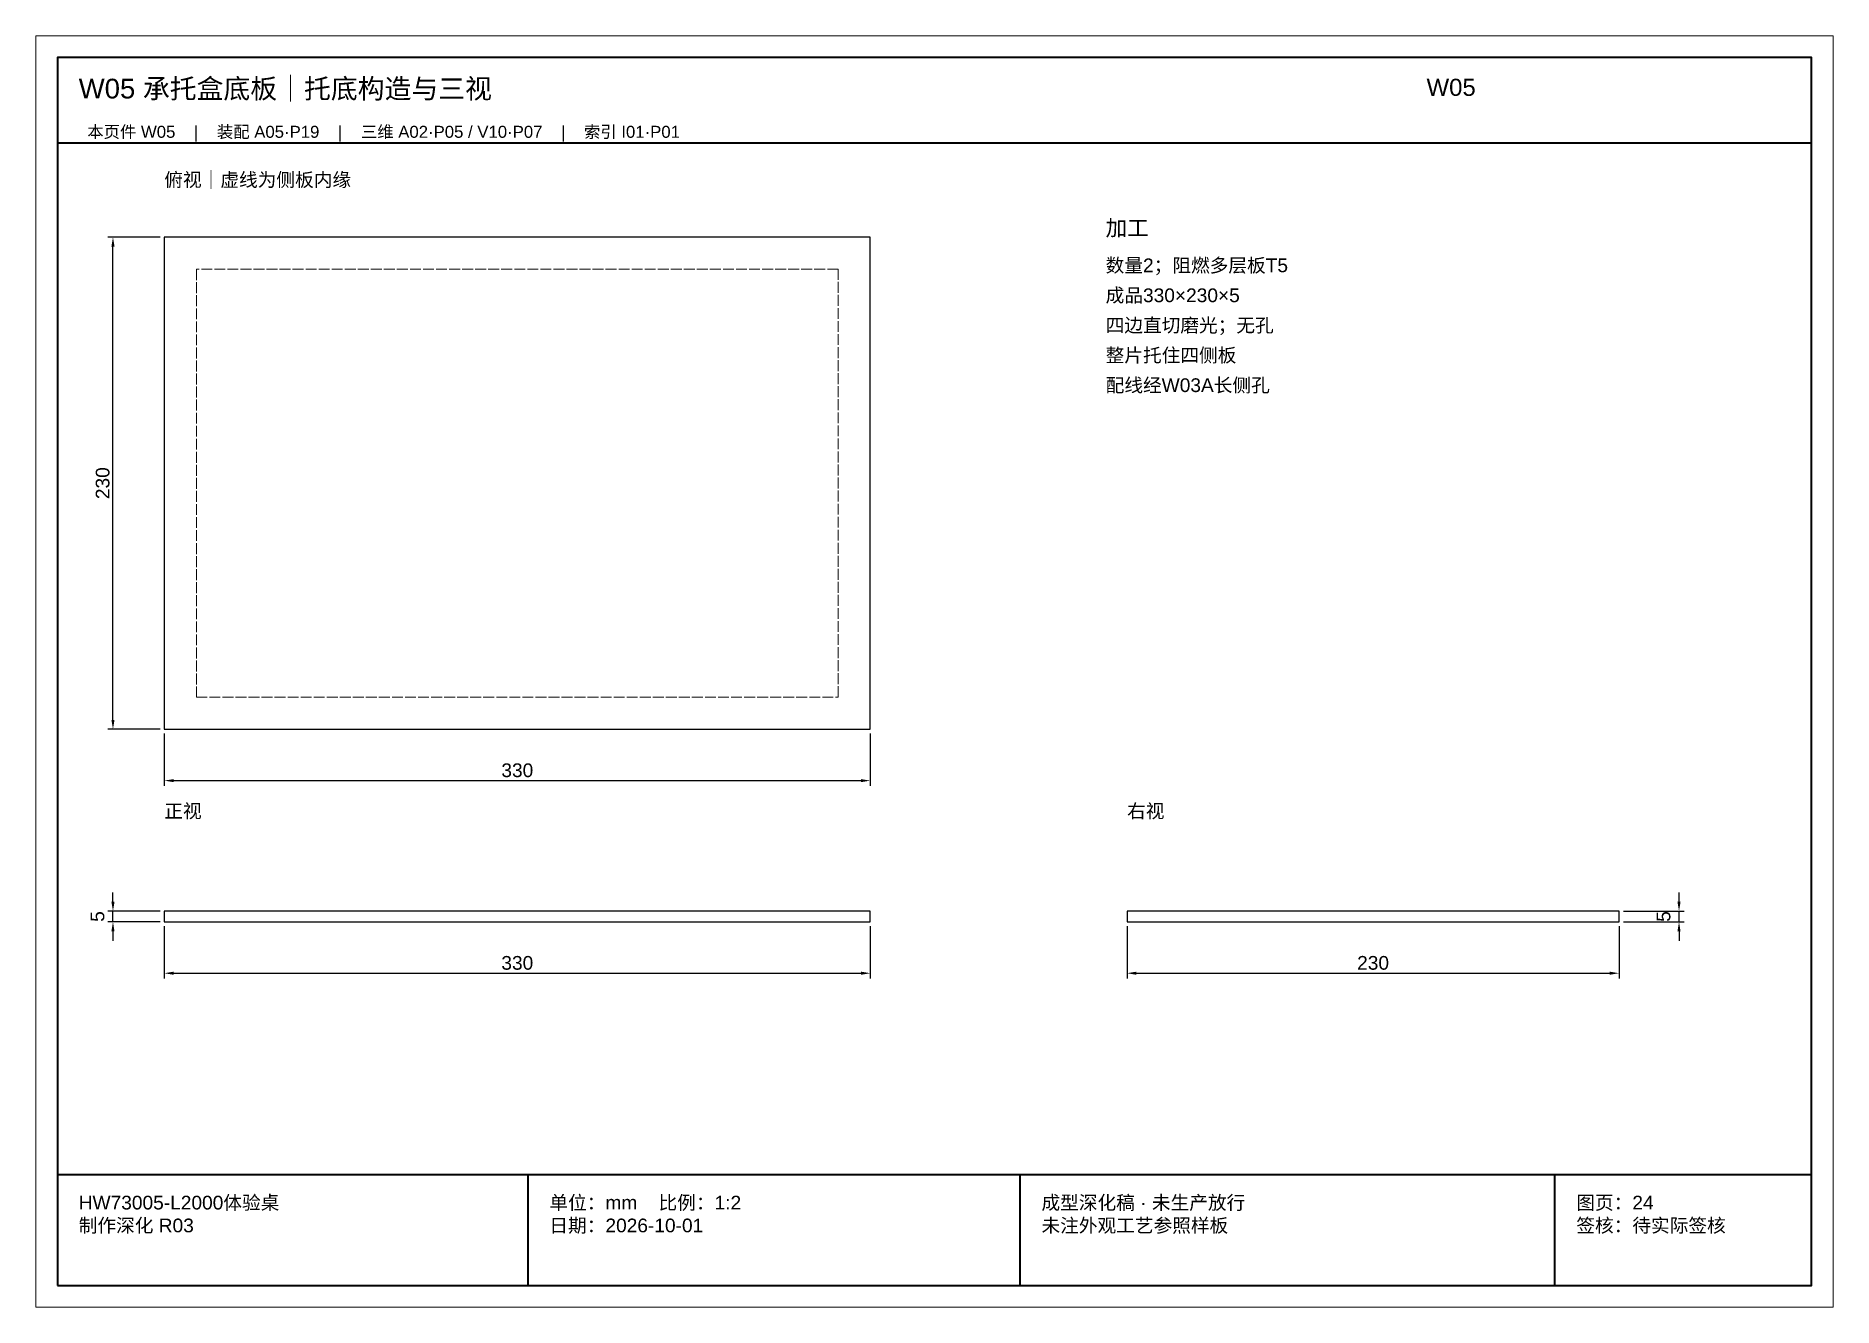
# Paper-space layout 'W05' of a CAD drawing. Header units: millimetres. Extents: x 0 to 420, y 0 to 297.
# The model-space entities are those that its viewports show. They can reach past a viewport. Long polylines and large blocks are cut down to what shows.
import ezdxf

# ---------------------------------------------------------------- set-up
doc = ezdxf.new("R2010")
doc.units = ezdxf.units.MM
doc.linetypes.add('DASHED', pattern=[1.524, 1.27, -0.254])
for name, color, linetype, lineweight in [('DIM', 7, 'Continuous', 13), ('FRAME', 7, 'Continuous', 35), ('HIDDEN', 8, 'DASHED', 13), ('NOTE', 7, 'Continuous', 18), ('OUTLINE', 7, 'Continuous', 25)]:
    doc.layers.add(name, color=color, linetype=linetype, lineweight=lineweight)
doc.styles.add('CN', font='Arial Unicode.ttf')
doc.dimstyles.new('D2_A3', dxfattribs={"dimtxt": 6.4, "dimasz": 4.4, "dimexe": 2.4, "dimexo": 2, "dimgap": 1.6, "dimtad": 1, "dimdsep": 46, "dimtxsty": 'CN', "dimcen": 2.5, "dimclrd": 7, "dimclre": 7, "dimclrt": 7, "dimazin": 3, "dimtfac": 1, "dimtmove": 0, "dimatfit": 3})

msp = doc.modelspace()

# ---------------------------------------------------------------- linework, layer by layer
at = {"layer": 'FRAME'}
for p, q in [((96010, 544), (96830, 544)), ((96010, 62), (96830, 62)), ((96230, 10), (96230, 62)), ((96460, 10), (96460, 62)), ((96710, 10), (96710, 62))]:
    msp.add_line(p, q, dxfattribs=at)
msp.add_lwpolyline([(96010, 10), (96830, 10), (96830, 584), (96010, 584)], close=True, dxfattribs=at)
at = {"layer": 'HIDDEN'}
msp.add_lwpolyline([(96075, 285), (96375, 285), (96375, 485), (96075, 485)], close=True, dxfattribs=at)
at = {"layer": 'OUTLINE'}
for points in [[(96060, 270), (96390, 270), (96390, 500), (96060, 500)], [(96060, 180), (96390, 180), (96390, 185), (96060, 185)], [(96510, 180), (96740, 180), (96740, 185), (96510, 185)]]:
    msp.add_lwpolyline(points, close=True, dxfattribs=at)

# ---------------------------------------------------------------- texts
at = {"layer": 'NOTE', "attachment_point": 1, "style": 'CN'}
for s, insert, char_height, width in [('W05 承托盒底板｜托底构造与三视', (96020, 574), 9.2, 620), ('W05', (96650, 574), 8, 180), ('本页件 W05    |    装配 A05·P19    |    三维 A02·P05 / V10·P07    |    索引 I01·P01', (96024, 552), 5.6, 792), ('俯视｜虚线为侧板内缘', (96060, 530), 6.4, 220), ('加工', (96500, 508), 7.4, 302), ('数量2；阻燃多层板T5', (96500, 490), 6.4, 302), ('成品330×230×5', (96500, 476), 6.4, 302), ('四边直切磨光；无孔', (96500, 462), 6.4, 302), ('整片托住四侧板', (96500, 448), 6.4, 302), ('配线经W03A长侧孔', (96500, 434), 6.4, 302), ('正视', (96060, 235), 6.4, 220), ('右视', (96510, 235), 6.4, 220), ('HW73005-L2000体验桌\\P制作深化 R03', (96020, 52), 6.4, 200), ('单位：mm    比例：1:2\\P日期：2026-10-01', (96240, 52), 6.4, 210), ('成型深化稿 · 未生产放行\\P未注外观工艺参照样板', (96470, 52), 6.4, 230), ('图页：24\\P签核：待实际签核', (96720, 52), 6.4, 110)]:
    msp.add_mtext(s, dxfattribs=dict(at, insert=insert, char_height=char_height, width=width))

# ---------------------------------------------------------------- dimensions: what is measured, and where the dimension line sits
at = {"layer": 'DIM'}
for base, p1, p2 in [((96036, 270), (96060, 270), (96060, 500)), ((96036, 180), (96060, 180), (96060, 185)), ((96768, 180), (96740, 180), (96740, 185))]:
    msp.add_linear_dim(base=base, p1=p1, p2=p2, angle=90, dimstyle='D2_A3', dxfattribs=at).render()
for base, p1, p2 in [((96060, 246), (96060, 270), (96390, 270)), ((96060, 156), (96060, 180), (96390, 180)), ((96510, 156), (96510, 180), (96740, 180))]:
    msp.add_linear_dim(base=base, p1=p1, p2=p2, dimstyle='D2_A3', dxfattribs=at).render()

psp = doc.layouts.new('W05')

# ---------------------------------------------------------------- viewports
at = {"layer": 'Defpoints'}
psp.add_viewport(center=(210, 148.5), size=(420, 297), view_center_point=(96420, 297), view_height=594, dxfattribs=at)

doc.saveas('drawing.dxf')
